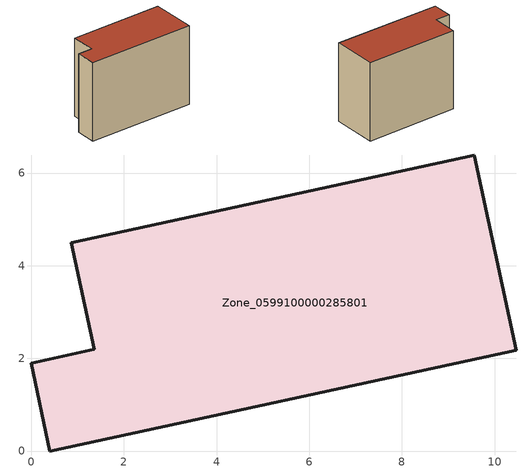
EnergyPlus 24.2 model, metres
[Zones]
Zone_0599100000285801
 floor ground (C_G): 0,1.9 1.36,2.2 0.87,4.49 9.57,6.39 10.47,2.17 0.4,0 z0
 wall outside (C_F): 1.36,2.2 0,1.9 0.4,0 10.47,2.17 9.57,6.39 0.87,4.49 1.36,2.2 z0:7.54
 roof outside (C_R): 9.57,6.39 0.87,4.49 1.36,2.2 0,1.9 0.4,0 10.47,2.17 z7.54
[BUILDING]
Pand.0599100000285801: North Axis=0; Terrain=City; Loads Convergence Tolerance Value=0.04; Temperature Convergence Tolerance Value=0.4; Solar Distribution=FullExterior; Maximum Number of Warmup Days=25; Minimum Number of Warmup Days=1
[Site:Location]
Rotterdam.The.Hague.AP_ZH_NLD Design_Conditions: Latitude=51.96; Longitude=4.45; Time Zone=1; Elevation=-4.5
[SITE:GROUNDTEMPERATURE:BUILDINGSURFACE]
18, 18, 18, 18, 18, 18, 18, 18, 18, 18, 18, 18
[MATERIAL] Thermal Absorptance=0.9; Solar Absorptance=0.7; Visible Absorptance=0.7
Name | Roughness | Thickness | Conductivity | Density | Specific Heat
G.TC.1946 | MediumSmooth | 0.15 | 1 | 540 | 1210
F.TC.1946 | Rough | 0.3 | 0.857143 | 1920 | 840
R.TC.1946 | MediumRough | 0.2 | 0.909091 | 1500 | 1000
[CONSTRUCTION]
C_G: G.TC.1946
C_F: F.TC.1946
C_R: R.TC.1946
[ZONE]
Zone_0599100000285801: Type=1; Multiplier=1; Ceiling Height=Autocalculate; Volume=Autocalculate; Floor Area=autocalculate; Part of Total Floor Area=Yes
[ZONEINFILTRATION:DESIGNFLOWRATE]
Infil_Zone_0599100000285801: Zone or ZoneList or Space or SpaceList=Zone_0599100000285801; Schedule=AlwaysOn; Design Flow Rate Calculation Method=Flow/Area; Flow Rate per Floor Area=0.003; Constant Term Coefficient=1; Temperature Term Coefficient=0; Velocity Term Coefficient=0; Velocity Squared Term Coefficient=0
[HVACTEMPLATE:ZONE:IDEALLOADSAIRSYSTEM]
Zone_0599100000285801: Maximum Heating Supply Air Temperature=50; Minimum Cooling Supply Air Temperature=13; Maximum Heating Supply Air Humidity Ratio=0.0156; Minimum Cooling Supply Air Humidity Ratio=0.0077; Heating Limit=NoLimit; Cooling Limit=NoLimit; Dehumidification Control Type=ConstantSensibleHeatRatio; Cooling Sensible Heat Ratio=0.7; Dehumidification Setpoint=60; Humidification Control Type=None; Humidification Setpoint=30; Outdoor Air Method=None; Outdoor Air Flow Rate per Person=0.00944; Outdoor Air Flow Rate per Zone Floor Area=0; Outdoor Air Flow Rate per Zone=0; Demand Controlled Ventilation Type=None; Outdoor Air Economizer Type=NoEconomizer; Heat Recovery Type=None; Sensible Heat Recovery Effectiveness=0.7; Latent Heat Recovery Effectiveness=0.65
[ZONECONTROL:THERMOSTAT]
ThermostatControl_Zone_0599100000285801: Zone or ZoneList=Zone_0599100000285801; Control Type Schedule=DualSetpointControlType; Control 1=Thermostat_Zone_0599100000285801; Temperature Difference Between Cutout And Setpoint=0
[THERMOSTATSETPOINT:DUALSETPOINT]
Thermostat_Zone_0599100000285801: Heating Setpoint Temperature Schedule=HeatingSetpoint_Zone_0599100000285801; Cooling Setpoint Temperature Schedule=CoolingSetpoint_Zone_0599100000285801
[SCHEDULE:COMPACT]
HeatingSetpoint_Zone_0599100000285801: Through: 12/31, For: AllDays, Until: 24:00, 21
CoolingSetpoint_Zone_0599100000285801: Through: 12/31, For: AllDays, Until: 24:00, 24
DualSetpointControlType: Through: 12/31, For: AllDays, Until: 24:00, 4
AlwaysOn: Through: 12/31, For: AllDays, Until: 24:00, 1
